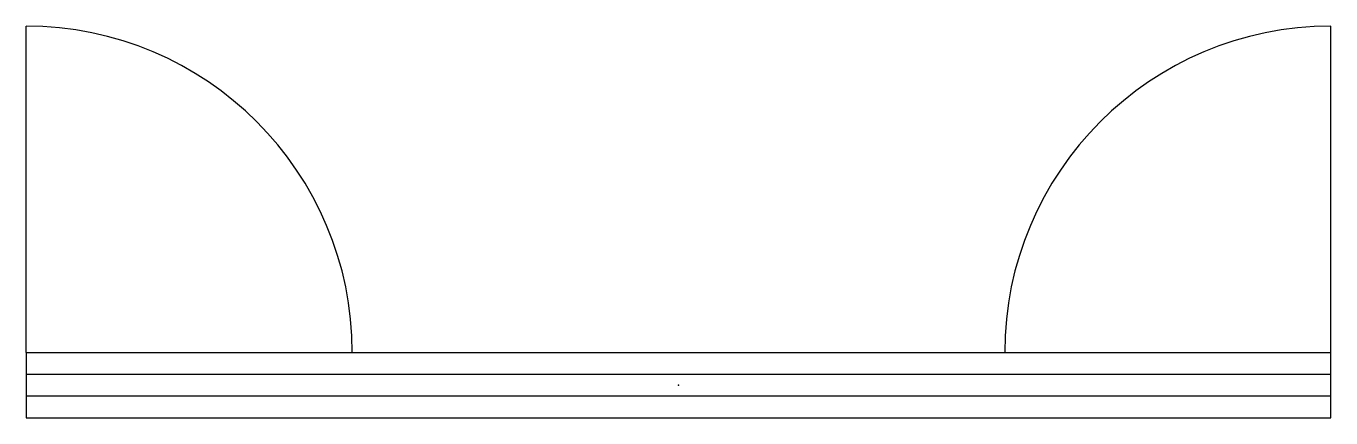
# Model space of a CAD drawing. Extents: x -2000 to 2000, y -100 to 1100.
import ezdxf

# ---------------------------------------------------------------- set-up
doc = ezdxf.new("R2010")
doc.units = 0
doc.header["$LTSCALE"] = 25
doc.layers.add('Sunac_Gridline_Glass', color=134, linetype='Continuous')
doc.layers.add('Sunac_Gridline_Glass_Open', color=134, linetype='Continuous')

msp = doc.modelspace()

# ---------------------------------------------------------------- linework, layer by layer
at = {"ltscale": 10}
msp.add_point((0, 0), dxfattribs=at)
at = {"layer": 'Sunac_Gridline_Glass'}
for p, q in [((-2000, 100), (-2000, -100)), ((-2000, 100), (2000, 100)), ((2000, -100), (2000, 100)), ((2000, 33.3), (-2000, 33.3)), ((2000, -33.3), (-2000, -33.3)), ((-2000, -100), (2000, -100))]:
    msp.add_line(p, q, dxfattribs=at)
at = {"layer": 'Sunac_Gridline_Glass_Open'}
for p, q in [((-2000, 100), (-2000, 1100)), ((2000, 100), (2000, 1100))]:
    msp.add_line(p, q, dxfattribs=at)
for centre, start, end in [((-2000, 100), 0, 90), ((2000, 100), 90, 180)]:
    msp.add_arc(centre, 1000, start, end, dxfattribs=at)

doc.saveas('drawing.dxf')
